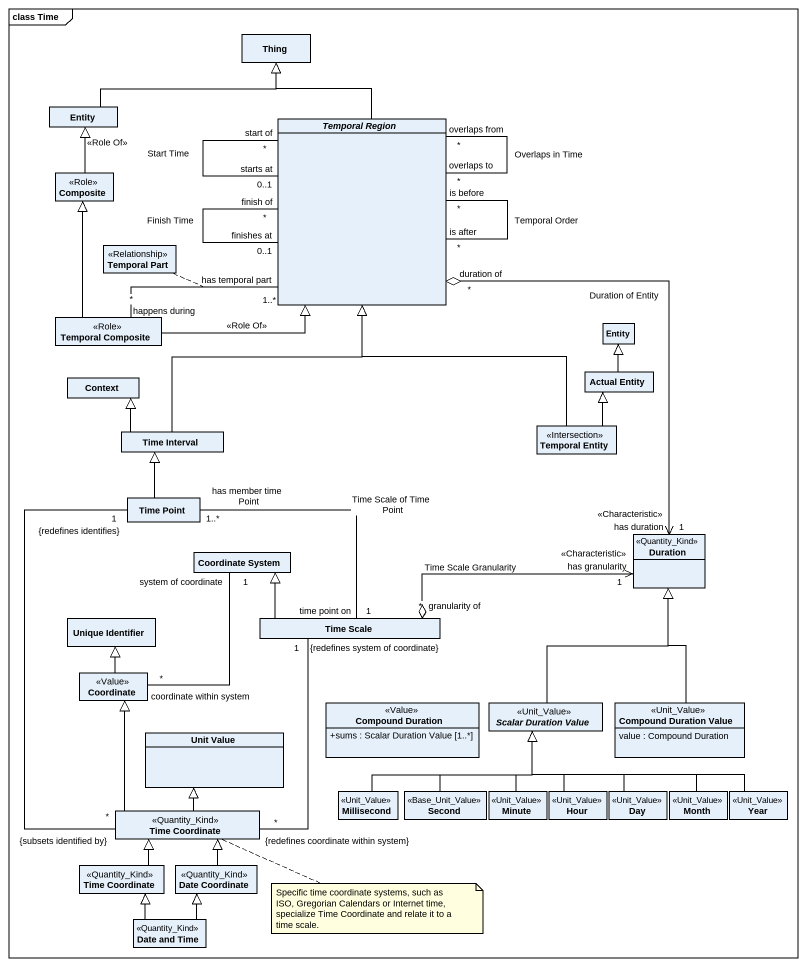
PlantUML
@startuml
mainframe class Time
hide circle
hide empty members
skinparam classAttributeIconSize 0
class Thing
class "Entity" as Entity_
abstract class "Temporal Region" as Temporal_Region
class Composite <<Role>>
class "Temporal Part" as Temporal_Part <<Relationship>>
class "Temporal Composite" as Temporal_Composite <<Role>>
class "Entity" as Entity__2
class Context
class "Actual Entity" as Actual_Entity
class "Temporal Entity" as Temporal_Entity <<Intersection>>
class "Time Interval" as Time_Interval
class "Time Point" as Time_Point
class Duration <<Quantity_Kind>>
class "Coordinate System" as Coordinate_System
class "Unique Identifier" as Unique_Identifier
class "Time Scale" as Time_Scale
class Coordinate <<Value>>
class "Unit Value" as Unit_Value
class "Compound Duration" as Compound_Duration <<Value>> {
  +sums : Scalar Duration Value [1..*]
}
abstract class "Scalar Duration Value" as Scalar_Duration_Value <<Unit_Value>>
class "Compound Duration Value" as Compound_Duration_Value <<Unit_Value>> {
  value : Compound Duration
}
class "Time Coordinate" as Time_Coordinate <<Quantity_Kind>>
class Millisecond <<Unit_Value>>
class Second <<Base_Unit_Value>>
class Minute <<Unit_Value>>
class Hour <<Unit_Value>>
class Day <<Unit_Value>>
class Month <<Unit_Value>>
class Year <<Unit_Value>>
class "Time Coordinate" as Time_Coordinate_2 <<Quantity_Kind>>
class "Date Coordinate" as Date_Coordinate <<Quantity_Kind>>
class "Date and Time" as Date_and_Time <<Quantity_Kind>>
Entity_ -right-|> Thing
Temporal_Region -up-|> Thing
Temporal_Region "overlaps to\n*" -- "overlaps from\n*" Temporal_Region : Overlaps in Time
Temporal_Region "finishes at\n0..1" -- "finish of\n*" Temporal_Region : Finish Time
Temporal_Region "starts at\n0..1" -- "start of\n*" Temporal_Region : Start Time
Temporal_Region "is before\n*" -- "is after\n*" Temporal_Region : Temporal Order
Temporal_Region "has temporal part\n1..*" -left- "happens during\n*" Temporal_Composite
(Temporal_Region, Temporal_Composite) .. Temporal_Part
Composite -up-|> Entity_ : <<Role Of>>
Temporal_Composite -right-|> Temporal_Region : <<Role Of>>
Temporal_Composite -up-|> Composite
Actual_Entity -up-|> Entity__2
Temporal_Entity -up-|> Temporal_Region
Temporal_Entity -up-|> Actual_Entity
Time_Interval -up-|> Temporal_Region
Time_Interval -up-|> Context
Time_Point -up-|> Time_Interval
Time_Point "1..*\nhas member time Point" -- "1\ntime point on" Time_Scale : Time Scale of Time Point
Duration "has duration\n1\n<<Characteristic>>" <-up-o "duration of\n*" Temporal_Region : Duration of Entity
Time_Scale "*\ngranularity of" o-right-> "1\nhas granularity\n<<Characteristic>>" Duration : Time Scale Granularity
Time_Scale -up-|> Coordinate_System
Time_Scale "1\n{redefines system of coordinate}" -- "*\n{redefines coordinate within system}" Time_Coordinate
Coordinate "coordinate within system\n*" -up- "system of coordinate\n1" Coordinate_System
Coordinate -up-|> Unique_Identifier
Scalar_Duration_Value -up-|> Duration
Compound_Duration_Value -up-|> Duration
Time_Coordinate "*\n{subsets identified by}" -up- "1\n{redefines identifies}" Time_Point
Time_Coordinate -up-|> Coordinate
Time_Coordinate -up-|> Unit_Value
Millisecond -right-|> Scalar_Duration_Value
Second -up-|> Scalar_Duration_Value
Minute -up-|> Scalar_Duration_Value
Hour -up-|> Scalar_Duration_Value
Day -up-|> Scalar_Duration_Value
Month -left-|> Scalar_Duration_Value
Year -left-|> Scalar_Duration_Value
Time_Coordinate_2 -up-|> Time_Coordinate
Date_Coordinate -up-|> Time_Coordinate
Date_and_Time -up-|> Time_Coordinate_2
Date_and_Time -up-|> Date_Coordinate
note right of Time_Coordinate : Specific time coordinate systems, such as ISO, Gregorian Calendars or Internet time, specialize Time Coordinate and relate it to a time scale.
@enduml
